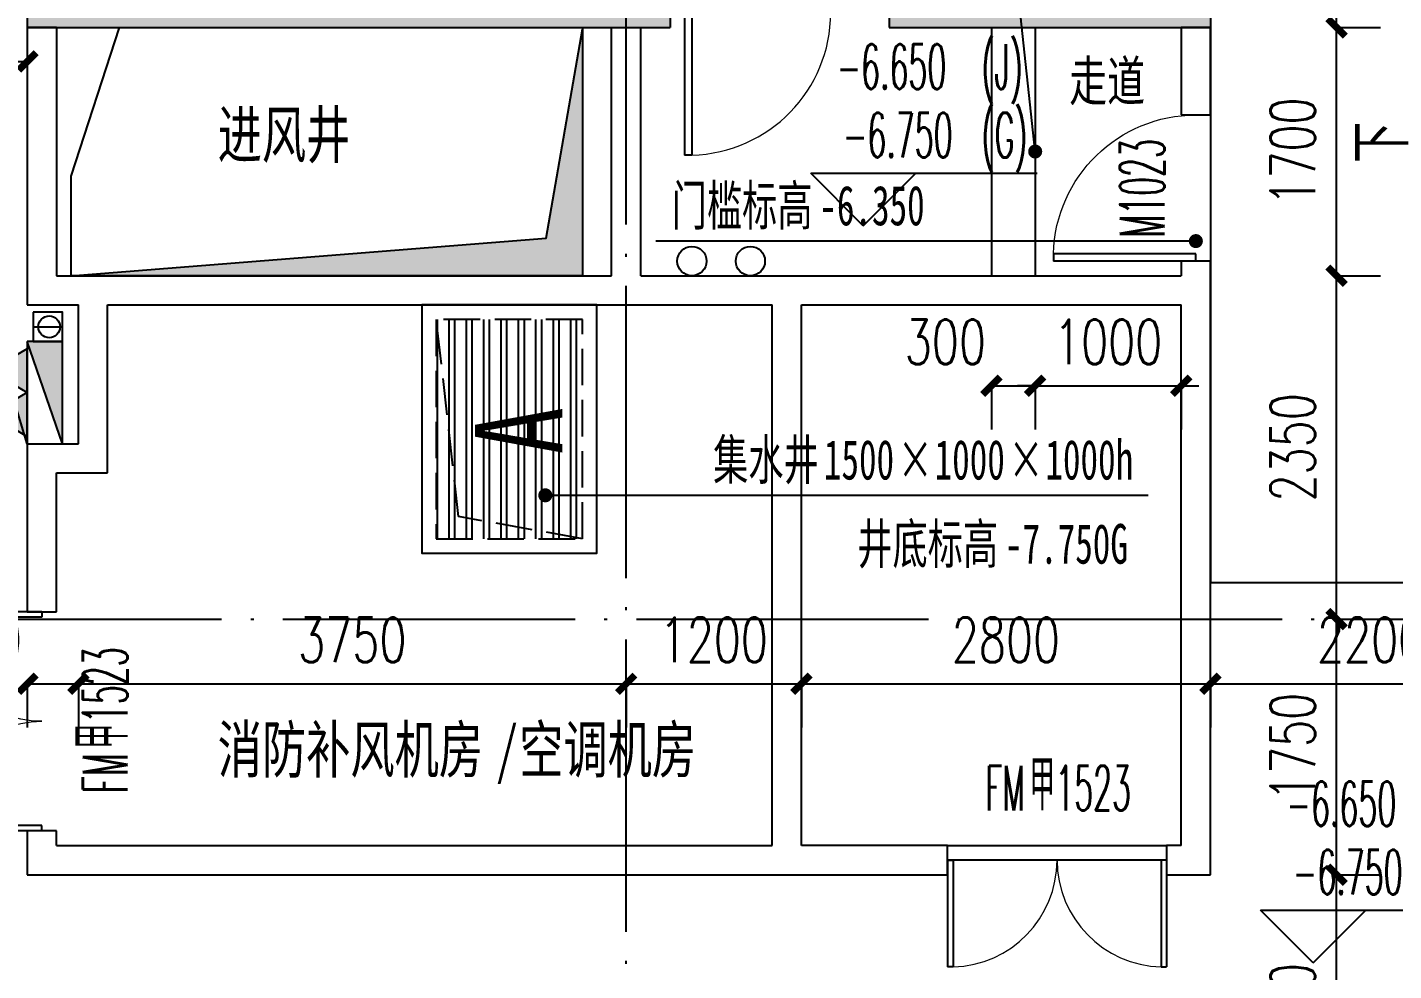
# Model space of a CAD drawing. Header units: millimetres. Extents: x 12325263 to 13848842, y -1463133 to 573208.
# Drawn here: x 12567297 to 12576651, y -883294 to -876837 of the extents above; entities that cross this region are included whole.
import ezdxf
from ezdxf.xclip import XClip

# ---------------------------------------------------------------- set-up
doc = ezdxf.new("R2010")
doc.units = ezdxf.units.MM
doc.header["$LTSCALE"] = 1000
doc.header["$XCLIPFRAME"] = 0
doc.linetypes.add('DASH', pattern=[0.35, 0.25, -0.1])
doc.linetypes.add('DOTE', pattern=[2.42, 2, -0.2, 0.02, -0.2])
for name, color, linetype in [('#s-灭火器', 20, 'Continuous'), ('A-ANNO-DIMS', 83, 'Continuous'), ('A-ANNO-ELEV', 3, 'Continuous'), ('A-ANNO-TEXT', 7, 'Continuous'), ('A-AXIS', 16, 'DOTE'), ('A-WALL', 5, 'Continuous'), ('A-WALL-PATT', 8, 'Continuous'), ('AXIS', 3, 'Continuous'), ('DOOR_FIRE', 1, 'Continuous'), ('DOOR_FIRE_TEXT', 7, 'Continuous'), ('EQUIP_消火栓', 7, 'Continuous'), ('J-集水井', 40, 'Continuous'), ('PUB_DIM', 83, 'Continuous'), ('PUB_TEXT', 7, 'Continuous'), ('S-热媒-LG', 40, 'Continuous'), ('S-热媒回-LG', 50, 'Continuous'), ('STAIR', 2, 'Continuous'), ('VPIPE-消防高', 3, 'Continuous'), ('WALL', 5, 'Continuous'), ('WALL-SHATCH', 8, 'Continuous'), ('WINDOW', 4, 'Continuous'), ('WINDOW_TEXT', 7, 'Continuous'), ('建筑-楼板开洞', 251, 'Continuous'), ('水条件', 1, 'Continuous'), ('水沟+分水线', 133, 'Continuous')]:
    doc.layers.add(name, color=color, linetype=linetype)
doc.styles.add('-黑体', font='simhei.ttf')
doc.styles.add('_TCH_DIM', font='SIMPLEX.shx', dxfattribs={"width": 0.7, "bigfont": 'GBCBIG.shx'})
doc.styles.add('_TCH_DIM_T3', font='SIMPLEX.shx', dxfattribs={"width": 0.705882, "bigfont": 'GBCBIG.shx'})
doc.styles.add('_TCH_WINDOW', font='SIMPLEX', dxfattribs={"width": 0.7, "height": 3.5, "bigfont": 'GBCBIG'})
doc.styles.add('TITXV', font='', dxfattribs={"width": 0.7})
doc.styles.add('宋体', font='', dxfattribs={"width": 0.65})
doc.styles.get('TITXV').set_extended_font_data('SimSun')
doc.styles.get('宋体').set_extended_font_data('SimSun')
doc.dimstyles.new('_TCH_ARCH&&120', dxfattribs={"dimtxt": 306, "dimasz": 120, "dimexe": 300, "dimexo": 360, "dimgap": 147, "dimtad": 1, "dimdec": 0, "dimzin": 0, "dimdsep": 46, "dimtxsty": '_TCH_DIM_T3', "dimblk": 'ARCHTICK', "dimcen": 0.09, "dimclrt": 7, "dimazin": 2, "dimtfac": 1, "dimtdec": 0, "dimtix": 1, "dimtmove": 2, "dimatfit": 3, "dimfxl": 1, "dimfxlon": 1, "dimtolj": 1, "dimtzin": 0, "dimarcsym": 0})

# ---------------------------------------------------------------- blocks, each defined once
blk = doc.blocks.new('adgshg13-A$C7F010FC0')
at = {"layer": 'WALL-SHATCH'}
h = blk.add_hatch(color=256, dxfattribs=at)
h.dxf.hatch_style = 1
h.paths.add_polyline_path([(-60384.2, -16880.9), (-763.2, 197.5), (12587.6, -13153.3), (12587.6, -157996), (-162964.9, -188820.4), (-171262.4, -180522.9), (-171262.4, -31310.9), (-150707.2, -10755.7), (-131860.1, -7980.9), (-99162.4, -7980.9), (-99162.4, -4980.9), (-76620.4, -4980.9), (-70107.7, -16880.9)], flags=16)
h.paths.add_polyline_path([(-60091.2, -16380.9), (-646.9, 646.9), (12987.6, -12987.6), (12987.6, -158331.9), (-163100.6, -189250.4), (-171662.4, -180688.6), (-171662.4, -31145.2), (-150777.9, -10260.7), (-131896.7, -7480.9), (-99562.4, -7480.9), (-99562.4, -4580.9), (-76365.6, -4580.9), (-69907.5, -16380.9)])
blk = doc.blocks.new('A$C4C7A72D3')
at = {"layer": 'WALL', "color": 1}
blk.add_blockref('adgshg13-A$C7F010FC0', (210433, 205503.6), dxfattribs=at)
blk = doc.blocks.new('qlzw')
at = {"layer": 'A-AXIS'}
for p, q in [((12437966.8, 979489.8), (12437966.8, 1082089.8)), ((12411416.8, 1000989.8), (12486866.8, 1000989.8))]:
    blk.add_line(p, q, dxfattribs=at)
blk = doc.blocks.new('asdfdsfds')
at = {"layer": 'A-WALL-PATT'}
for points in [[(-37000, 14000), (-37000, 9050), (-35800, 10250), (-35800, 14000)], [(-30100, 13750), (-30100, 10250), (-28900, 9050), (-28900, 13750)], [(-33000, 12600), (-33000, 10250), (-32600, 9050), (-32600, 12600)], [(-35800, 10250), (-37000, 9050), (-32600, 9050), (-33000, 10250)], [(-31100, 9050), (-28900, 9050), (-30100, 10250), (-31100, 10250)]]:
    blk.add_hatch(color=256, dxfattribs=at).paths.add_polyline_path(points)
at = {"layer": 'A-WALL'}
for p, q in [((-37000, 14000), (-37000, 9050)), ((-28900, 13750), (-28900, 9050)), ((-32600, 12600), (-32600, 9050)), ((-31100, 10250), (-31100, 9050)), ((-37000, 9050), (-32600, 9050)), ((-31100, 9050), (-28900, 9050))]:
    blk.add_line(p, q, dxfattribs=at)
blk = doc.blocks.new('A$C0F4A4D7E')
at = {"layer": 'J-集水井', "linetype": 'DASH'}
h = blk.add_hatch(dxfattribs=at)
h.set_pattern_fill('ANSI32', color=98, scale=25, angle=495, style=0)
h.set_pattern_definition([(180, (200, -200), (-2e-09, -119.0625), []), (180, (160.31, -160.31), (-2e-09, -119.0625), [])])
edge = h.paths.add_edge_path()
edge.add_line((0, 0), (1500, 0))
edge.add_line((1500, 0), (1500, 1000))
edge.add_line((1500, 1000), (0, 1000))
edge.add_line((0, 1000), (0, 0))
at = {"layer": 'J-集水井', "color": 251, "linetype": 'Continuous'}
blk.add_lwpolyline([(1600, 1100), (-100, 1100), (-100, -100), (1600, -100)], close=True, dxfattribs=at)
at = {"layer": 'J-集水井', "linetype": 'DASH'}
blk.add_lwpolyline([(1500, 1000), (0, 1000), (0, 0), (1500, 0)], close=True, dxfattribs=at)
blk.add_lwpolyline([(0, 0), (151.4, 847.2), (1500, 1000)], dxfattribs=at)
at = {"layer": 'J-集水井', "color": 7, "style": '-黑体', "width": 0.8}
blk.add_text('A', height=600, rotation=0, dxfattribs=at).set_placement((575.4, 136.1))
blk = doc.blocks.new('管位')
at = {"layer": '水条件'}
blk.add_line((12573126, 675360.4), (12573126, 675160.4), dxfattribs=at)
blk.add_lwpolyline([(12573026, 675360.4), (12573226, 675360.4), (12573226, 675160.4), (12573026, 675160.4)], close=True, dxfattribs=at)
blk = doc.blocks.new('灭火器')
at = {"layer": '#s-灭火器', "ltscale": 1000}
for points in [[(292444.1, 59706.6), (292144.1, 59706.6), (292294.1, 59446.8)], [(292744.1, 59706.6), (292444.1, 59706.6), (292594.1, 59446.8)]]:
    blk.add_hatch(color=256, dxfattribs=at).paths.add_polyline_path(points)
for points in [[(292294.1, 59446.8), (292444.1, 59706.6), (292144.1, 59706.6)], [(292594.1, 59446.8), (292744.1, 59706.6), (292444.1, 59706.6)]]:
    blk.add_lwpolyline(points, close=True, dxfattribs=at)
blk = doc.blocks.new('$TWTSYS$00000508')
for p, q in [((-0.5, 0.5), (0.324, 1.224)), ((-0.5, 0.5), (-0.5, -0.5)), ((-0.5, -0.5), (0.5, 0.5)), ((0.5, 0.5), (-0.5, 0.5)), ((0.5, -0.5), (0.5, 0.5)), ((-0.5, -0.5), (0.5, -0.5))]:
    blk.add_line(p, q)
blk.add_solid([(0.5, -0.5), (0.5, 0.5), (-0.5, -0.5)])
blk = doc.blocks.new('消火栓')
at = {"layer": '#s-灭火器', "rotation": 180.0000000000001}
blk.add_blockref('灭火器', (12864422.1, 734931.8), dxfattribs=at)
at = {"layer": 'EQUIP_消火栓', "xscale": 700, "yscale": 240, "zscale": 700}
blk.add_blockref('$TWTSYS$00000508', (12571977.9, 675105.2), dxfattribs=at)
blk = doc.blocks.new('asdfasfasdfsdf')
at = {"layer": 'VPIPE-消防高'}
blk.add_circle((-1150, -10250), 75, dxfattribs=at)
at = {"rotation": 90}
blk.add_blockref('消火栓', (673925.2, -12582677.9), dxfattribs=at)
at = {"layer": '水条件', "xscale": -1, "rotation": 90}
blk.add_blockref('管位', (674100.4, 12562876), dxfattribs=at)
blk = doc.blocks.new('A$C783A37B2')
at = {"layer": 'S-热媒-LG'}
blk.add_circle((101755.3, 30171.2), 100, dxfattribs=at)
at = {"layer": 'S-热媒回-LG'}
blk.add_circle((101355.3, 30171.2), 100, dxfattribs=at)
blk = doc.blocks.new('_ArchTick')
at = {"color": 0, "linetype": 'ByBlock', "const_width": 0.4}
blk.add_lwpolyline([(-0.5, -0.5), (0.5, 0.5)], dxfattribs=at)
blk = doc.blocks.new('*D4139')
at = {"layer": 'A-ANNO-DIMS', "color": 0, "lineweight": -2, "transparency": 16777216}
for p, q in [((12573896.8, -879289), (12573896.8, -879590)), ((12573896.8, -879290), (12574196.8, -879290)), ((12574196.8, -879289), (12574196.8, -879590))]:
    blk.add_line(p, q, dxfattribs=at)
at = {"layer": 'Defpoints', "color": 0, "transparency": 16777216}
for p in [(12573896.8, -878536.8), (12574196.8, -878536.8), (12574196.8, -879290)]:
    blk.add_point(p, dxfattribs=at)
at = {"layer": 'A-ANNO-DIMS', "color": 0, "lineweight": -2, "transparency": 16777216, "xscale": 120, "yscale": 120, "zscale": 120, "rotation": 180}
blk.add_blockref('_ArchTick', (12573896.8, -879290), dxfattribs=at)
at = {"layer": 'A-ANNO-DIMS', "color": 0, "lineweight": -2, "transparency": 16777216, "xscale": 120, "yscale": 120, "zscale": 120}
blk.add_blockref('_ArchTick', (12574196.8, -879290), dxfattribs=at)
at = {"layer": 'A-ANNO-DIMS', "color": 7, "transparency": 16777216, "insert": (12573582.4, -878990), "char_height": 306, "attachment_point": 5, "style": '_TCH_DIM_T3'}
blk.add_mtext('\\A1;300', dxfattribs=at)
blk = doc.blocks.new('*D4140')
at = {"layer": 'A-ANNO-DIMS', "color": 0, "lineweight": -2, "transparency": 16777216}
for p, q in [((12574196.8, -879290), (12574076.8, -879290)), ((12574196.8, -879289), (12574196.8, -879590)), ((12574196.8, -879290), (12575196.8, -879290)), ((12575196.8, -879289), (12575196.8, -879590)), ((12575196.8, -879290), (12575316.8, -879290))]:
    blk.add_line(p, q, dxfattribs=at)
at = {"layer": 'Defpoints', "color": 0, "transparency": 16777216}
for p in [(12574196.8, -878536.8), (12575196.8, -878536.8), (12575196.8, -879290)]:
    blk.add_point(p, dxfattribs=at)
at = {"layer": 'A-ANNO-DIMS', "color": 0, "lineweight": -2, "transparency": 16777216, "xscale": 120, "yscale": 120, "zscale": 120}
blk.add_blockref('_ArchTick', (12574196.8, -879290), dxfattribs=at)
at = {"layer": 'A-ANNO-DIMS', "color": 0, "lineweight": -2, "transparency": 16777216, "xscale": 120, "yscale": 120, "zscale": 120, "rotation": 180}
blk.add_blockref('_ArchTick', (12575196.8, -879290), dxfattribs=at)
at = {"layer": 'A-ANNO-DIMS', "color": 7, "transparency": 16777216, "insert": (12574696.8, -878990), "char_height": 306, "attachment_point": 5, "style": '_TCH_DIM_T3'}
blk.add_mtext('\\A1;1000', dxfattribs=at)
blk = doc.blocks.new('*D4509')
at = {"layer": 'Defpoints', "color": 0, "transparency": 16777216}
for p in [(12575396.8, -879886.8), (12577596.8, -879886.8), (12577596.8, -881330)]:
    blk.add_point(p, dxfattribs=at)
at = {"layer": 'PUB_DIM', "color": 0, "lineweight": -2, "transparency": 16777216}
for p, q in [((12575396.8, -881329), (12575396.8, -881630)), ((12575396.8, -881330), (12577596.8, -881330)), ((12577596.8, -881329), (12577596.8, -881630))]:
    blk.add_line(p, q, dxfattribs=at)
at = {"layer": 'PUB_DIM', "color": 0, "lineweight": -2, "transparency": 16777216, "xscale": 120, "yscale": 120, "zscale": 120, "rotation": 180}
blk.add_blockref('_ArchTick', (12575396.8, -881330), dxfattribs=at)
at = {"layer": 'PUB_DIM', "color": 0, "lineweight": -2, "transparency": 16777216, "xscale": 120, "yscale": 120, "zscale": 120}
blk.add_blockref('_ArchTick', (12577596.8, -881330), dxfattribs=at)
at = {"layer": 'PUB_DIM', "color": 7, "transparency": 16777216, "insert": (12576496.8, -881030), "char_height": 306, "attachment_point": 5, "style": '_TCH_DIM_T3'}
blk.add_mtext('\\A1;2200', dxfattribs=at)
blk = doc.blocks.new('*D4510')
at = {"layer": 'Defpoints', "color": 0, "transparency": 16777216}
for p in [(12572596.8, -879886.8), (12575396.8, -879886.8), (12575396.8, -881330)]:
    blk.add_point(p, dxfattribs=at)
at = {"layer": 'PUB_DIM', "color": 0, "lineweight": -2, "transparency": 16777216}
for p, q in [((12572596.8, -881329), (12572596.8, -881630)), ((12572596.8, -881330), (12575396.8, -881330)), ((12575396.8, -881329), (12575396.8, -881630))]:
    blk.add_line(p, q, dxfattribs=at)
at = {"layer": 'PUB_DIM', "color": 0, "lineweight": -2, "transparency": 16777216, "xscale": 120, "yscale": 120, "zscale": 120, "rotation": 180}
blk.add_blockref('_ArchTick', (12572596.8, -881330), dxfattribs=at)
at = {"layer": 'PUB_DIM', "color": 0, "lineweight": -2, "transparency": 16777216, "xscale": 120, "yscale": 120, "zscale": 120}
blk.add_blockref('_ArchTick', (12575396.8, -881330), dxfattribs=at)
at = {"layer": 'PUB_DIM', "color": 7, "transparency": 16777216, "insert": (12573996.8, -881030), "char_height": 306, "attachment_point": 5, "style": '_TCH_DIM_T3'}
blk.add_mtext('\\A1;2800', dxfattribs=at)
blk = doc.blocks.new('*D4511')
at = {"layer": 'Defpoints', "color": 0, "transparency": 16777216}
for p in [(12571396.8, -879886.8), (12572596.8, -879886.8), (12572596.8, -881330)]:
    blk.add_point(p, dxfattribs=at)
at = {"layer": 'PUB_DIM', "color": 0, "lineweight": -2, "transparency": 16777216}
for p, q in [((12571396.8, -881329), (12571396.8, -881630)), ((12571396.8, -881330), (12572596.8, -881330)), ((12572596.8, -881329), (12572596.8, -881630))]:
    blk.add_line(p, q, dxfattribs=at)
at = {"layer": 'PUB_DIM', "color": 0, "lineweight": -2, "transparency": 16777216, "xscale": 120, "yscale": 120, "zscale": 120, "rotation": 180}
blk.add_blockref('_ArchTick', (12571396.8, -881330), dxfattribs=at)
at = {"layer": 'PUB_DIM', "color": 0, "lineweight": -2, "transparency": 16777216, "xscale": 120, "yscale": 120, "zscale": 120}
blk.add_blockref('_ArchTick', (12572596.8, -881330), dxfattribs=at)
at = {"layer": 'PUB_DIM', "color": 7, "transparency": 16777216, "insert": (12571996.8, -881030), "char_height": 306, "attachment_point": 5, "style": '_TCH_DIM_T3'}
blk.add_mtext('\\A1;1200', dxfattribs=at)
blk = doc.blocks.new('*D4512')
at = {"layer": 'Defpoints', "color": 0, "transparency": 16777216}
for p in [(12567646.8, -879886.8), (12571396.8, -879886.8), (12571396.8, -881330)]:
    blk.add_point(p, dxfattribs=at)
at = {"layer": 'PUB_DIM', "color": 0, "lineweight": -2, "transparency": 16777216}
for p, q in [((12567646.8, -881329), (12567646.8, -881630)), ((12567646.8, -881330), (12571396.8, -881330)), ((12571396.8, -881329), (12571396.8, -881630))]:
    blk.add_line(p, q, dxfattribs=at)
at = {"layer": 'PUB_DIM', "color": 0, "lineweight": -2, "transparency": 16777216, "xscale": 120, "yscale": 120, "zscale": 120, "rotation": 180}
blk.add_blockref('_ArchTick', (12567646.8, -881330), dxfattribs=at)
at = {"layer": 'PUB_DIM', "color": 0, "lineweight": -2, "transparency": 16777216, "xscale": 120, "yscale": 120, "zscale": 120}
blk.add_blockref('_ArchTick', (12571396.8, -881330), dxfattribs=at)
at = {"layer": 'PUB_DIM', "color": 7, "transparency": 16777216, "insert": (12569521.8, -881030), "char_height": 306, "attachment_point": 5, "style": '_TCH_DIM_T3'}
blk.add_mtext('\\A1;3750', dxfattribs=at)
blk = doc.blocks.new('*D4513')
at = {"layer": 'Defpoints', "color": 0, "transparency": 16777216}
for p in [(12567296.8, -879886.8), (12567646.8, -879886.8), (12567646.8, -881330)]:
    blk.add_point(p, dxfattribs=at)
at = {"layer": 'PUB_DIM', "color": 0, "lineweight": -2, "transparency": 16777216}
for p, q in [((12567296.8, -881329), (12567296.8, -881630)), ((12567296.8, -881330), (12567646.8, -881330)), ((12567646.8, -881329), (12567646.8, -881630))]:
    blk.add_line(p, q, dxfattribs=at)
at = {"layer": 'PUB_DIM', "color": 0, "lineweight": -2, "transparency": 16777216, "xscale": 120, "yscale": 120, "zscale": 120, "rotation": 180}
blk.add_blockref('_ArchTick', (12567296.8, -881330), dxfattribs=at)
at = {"layer": 'PUB_DIM', "color": 0, "lineweight": -2, "transparency": 16777216, "xscale": 120, "yscale": 120, "zscale": 120}
blk.add_blockref('_ArchTick', (12567646.8, -881330), dxfattribs=at)
at = {"layer": 'PUB_DIM', "color": 7, "transparency": 16777216, "insert": (12566982.4, -881030), "char_height": 306, "attachment_point": 5, "style": '_TCH_DIM_T3'}
blk.add_mtext('\\A1;350', dxfattribs=at)
blk = doc.blocks.new('*D4537')
at = {"layer": 'Defpoints', "color": 0, "transparency": 16777216}
for p in [(12575396.8, -874836.8), (12576260, -874836.8), (12575396.8, -876836.8)]:
    blk.add_point(p, dxfattribs=at)
at = {"layer": 'PUB_DIM', "color": 0, "lineweight": -2, "transparency": 16777216}
for p, q in [((12576259, -874836.8), (12576560, -874836.8)), ((12576260, -876836.8), (12576260, -874836.8)), ((12576259, -876836.8), (12576560, -876836.8))]:
    blk.add_line(p, q, dxfattribs=at)
at = {"layer": 'PUB_DIM', "color": 0, "lineweight": -2, "transparency": 16777216, "xscale": 120, "yscale": 120, "zscale": 120}
for p, rotation in [((12576260, -874836.8), 90), ((12576260, -876836.8), 270)]:
    blk.add_blockref('_ArchTick', p, dxfattribs=dict(at, rotation=rotation))
at = {"layer": 'PUB_DIM', "color": 7, "transparency": 16777216, "insert": (12575960, -875836.8), "char_height": 306, "attachment_point": 5, "rotation": 90, "style": '_TCH_DIM_T3'}
blk.add_mtext('\\A1;2000', dxfattribs=at)
blk = doc.blocks.new('*D4538')
at = {"layer": 'Defpoints', "color": 0, "transparency": 16777216}
for p in [(12575396.8, -876836.8), (12576260, -876836.8), (12575396.8, -878536.8)]:
    blk.add_point(p, dxfattribs=at)
at = {"layer": 'PUB_DIM', "color": 0, "lineweight": -2, "transparency": 16777216}
for p, q in [((12576259, -876836.8), (12576560, -876836.8)), ((12576260, -878536.8), (12576260, -876836.8)), ((12576259, -878536.8), (12576560, -878536.8))]:
    blk.add_line(p, q, dxfattribs=at)
at = {"layer": 'PUB_DIM', "color": 0, "lineweight": -2, "transparency": 16777216, "xscale": 120, "yscale": 120, "zscale": 120}
for p, rotation in [((12576260, -876836.8), 90), ((12576260, -878536.8), 270)]:
    blk.add_blockref('_ArchTick', p, dxfattribs=dict(at, rotation=rotation))
at = {"layer": 'PUB_DIM', "color": 7, "transparency": 16777216, "insert": (12575960, -877686.8), "char_height": 306, "attachment_point": 5, "rotation": 90, "style": '_TCH_DIM_T3'}
blk.add_mtext('\\A1;1700', dxfattribs=at)
blk = doc.blocks.new('*D4539')
at = {"layer": 'Defpoints', "color": 0, "transparency": 16777216}
for p in [(12575396.8, -878536.8), (12576260, -878536.8), (12575396.8, -880886.8)]:
    blk.add_point(p, dxfattribs=at)
at = {"layer": 'PUB_DIM', "color": 0, "lineweight": -2, "transparency": 16777216}
for p, q in [((12576259, -878536.8), (12576560, -878536.8)), ((12576260, -880886.8), (12576260, -878536.8)), ((12576259, -880886.8), (12576560, -880886.8))]:
    blk.add_line(p, q, dxfattribs=at)
at = {"layer": 'PUB_DIM', "color": 0, "lineweight": -2, "transparency": 16777216, "xscale": 120, "yscale": 120, "zscale": 120}
for p, rotation in [((12576260, -878536.8), 90), ((12576260, -880886.8), 270)]:
    blk.add_blockref('_ArchTick', p, dxfattribs=dict(at, rotation=rotation))
at = {"layer": 'PUB_DIM', "color": 7, "transparency": 16777216, "insert": (12575960, -879711.8), "char_height": 306, "attachment_point": 5, "rotation": 90, "style": '_TCH_DIM_T3'}
blk.add_mtext('\\A1;2350', dxfattribs=at)
blk = doc.blocks.new('*D4540')
at = {"layer": 'Defpoints', "color": 0, "transparency": 16777216}
for p in [(12575396.8, -880886.8), (12576260, -880886.8), (12575396.8, -882636.8)]:
    blk.add_point(p, dxfattribs=at)
at = {"layer": 'PUB_DIM', "color": 0, "lineweight": -2, "transparency": 16777216}
for p, q in [((12576259, -880886.8), (12576560, -880886.8)), ((12576260, -882636.8), (12576260, -880886.8)), ((12576259, -882636.8), (12576560, -882636.8))]:
    blk.add_line(p, q, dxfattribs=at)
at = {"layer": 'PUB_DIM', "color": 0, "lineweight": -2, "transparency": 16777216, "xscale": 120, "yscale": 120, "zscale": 120}
for p, rotation in [((12576260, -880886.8), 90), ((12576260, -882636.8), 270)]:
    blk.add_blockref('_ArchTick', p, dxfattribs=dict(at, rotation=rotation))
at = {"layer": 'PUB_DIM', "color": 7, "transparency": 16777216, "insert": (12575960, -881761.8), "char_height": 306, "attachment_point": 5, "rotation": 90, "style": '_TCH_DIM_T3'}
blk.add_mtext('\\A1;1750', dxfattribs=at)
blk = doc.blocks.new('*D4541')
at = {"layer": 'Defpoints', "color": 0, "transparency": 16777216}
for p in [(12575396.8, -882636.8), (12576260, -882636.8), (12575396.8, -884586.8)]:
    blk.add_point(p, dxfattribs=at)
at = {"layer": 'PUB_DIM', "color": 0, "lineweight": -2, "transparency": 16777216}
for p, q in [((12576259, -882636.8), (12576560, -882636.8)), ((12576260, -884586.8), (12576260, -882636.8)), ((12576259, -884586.8), (12576560, -884586.8))]:
    blk.add_line(p, q, dxfattribs=at)
at = {"layer": 'PUB_DIM', "color": 0, "lineweight": -2, "transparency": 16777216, "xscale": 120, "yscale": 120, "zscale": 120}
for p, rotation in [((12576260, -882636.8), 90), ((12576260, -884586.8), 270)]:
    blk.add_blockref('_ArchTick', p, dxfattribs=dict(at, rotation=rotation))
at = {"layer": 'PUB_DIM', "color": 7, "transparency": 16777216, "insert": (12575960, -883611.8), "char_height": 306, "attachment_point": 5, "rotation": 90, "style": '_TCH_DIM_T3'}
blk.add_mtext('\\A1;1950', dxfattribs=at)
blk = doc.blocks.new('*D4767')
at = {"layer": 'A-ANNO-DIMS', "color": 0, "lineweight": -2, "transparency": 16777216}
for p, q in [((12564896.8, -877069), (12564896.8, -877370)), ((12564896.8, -877070), (12567296.8, -877070)), ((12567296.8, -877069), (12567296.8, -877370))]:
    blk.add_line(p, q, dxfattribs=at)
at = {"layer": 'Defpoints', "color": 0, "transparency": 16777216}
for p in [(12564896.8, -876250), (12567296.8, -876250), (12567296.8, -877070)]:
    blk.add_point(p, dxfattribs=at)
at = {"layer": 'A-ANNO-DIMS', "color": 0, "lineweight": -2, "transparency": 16777216, "xscale": 120, "yscale": 120, "zscale": 120, "rotation": 180}
blk.add_blockref('_ArchTick', (12564896.8, -877070), dxfattribs=at)
at = {"layer": 'A-ANNO-DIMS', "color": 0, "lineweight": -2, "transparency": 16777216, "xscale": 120, "yscale": 120, "zscale": 120}
blk.add_blockref('_ArchTick', (12567296.8, -877070), dxfattribs=at)
at = {"layer": 'A-ANNO-DIMS', "color": 7, "transparency": 16777216, "insert": (12566096.8, -876770), "char_height": 306, "attachment_point": 5, "style": '_TCH_DIM_T3'}
blk.add_mtext('\\A1;2400', dxfattribs=at)
blk = doc.blocks.new('$DorLib2D$00000002')
for p, q in [((-0.5, 0), (-0.5, 0.4875)), ((-0.475, 0.4875), (-0.5, 0.4875)), ((-0.475, 0), (-0.475, 0.4875)), ((0.475, 0), (0.475, 0.4875)), ((0.475, 0.4875), (0.5, 0.4875)), ((0.5, 0), (0.5, 0.4875)), ((-0.5, 0), (-0.475, 0)), ((0.5, 0), (0.475, 0))]:
    blk.add_line(p, q)
at = {"lineweight": 13}
for centre, start, end in [((-0.4875, 0), 0, 88.53072), ((0.4875, 0), 91.46928, 180)]:
    blk.add_arc(centre, 0.4875, start, end, dxfattribs=at)
blk = doc.blocks.new('$DorLib2D$00000001')
for p, q in [((0.45, 0.975), (0.5, 0.975)), ((0.45, 0), (0.45, 0.975)), ((0.5, 0), (0.5, 0.975)), ((0.5, 0), (0.45, 0))]:
    blk.add_line(p, q)
at = {"lineweight": 13}
blk.add_arc((0.475, 0), 0.975, 91.46928, 180, dxfattribs=at)

msp = doc.modelspace()

# ---------------------------------------------------------------- block references
ref = msp.add_blockref('A$C4C7A72D3', (12385714.9, -906209.5), dxfattribs=dict(rotation=350.041249254255))
XClip(ref).set_block_clipping_path([(223442.8584877662, 85923.1187333744), (220542.7961432356, 85923.1422391906), (220542.8579492103, 89292.823275506), (211526.9150355905, 89292.8101311298), (210631.4331447985, 94392.8080583527), (206113.3685902953, 94392.8025418455), (206001.4315187763, 95030.3127344656), (204376.2826588508, 94744.9613686837), (203364.4570056833, 100506.9030052917), (197947.3947122637, 99555.7482674252), (192482.3428474721, 130679.4765393781), (190118.7804593667, 130264.4504016289), (191623.4071957469, 121695.6427078634), (177046.6486519482, 119136.2011700841), (175707.6223907359, 126760.8483765714), (173902.988371335, 128026.4039125028), (169528.3854461554, 127258.2903269802), (169070.0967394859, 129868.3614864857), (163308.2517458182, 128856.6693391807), (163766.52659606, 126246.6171700556), (159679.1795131005, 125528.9180921423), (170669.6888374612, 62935.797914044), (167222.1989369914, 62330.4650948944), (167939.7759490944, 58243.6808593175), (171386.9528796654, 58848.2912487988), (172857.0656793863, 50477.0032648193), (165962.5026008021, 49266.4230898353), (168037.7813034765, 37447.1796448426), (140649.9584970828, 32638.2390106404), (115387.9799239188, 28202.5781787895), (95598.7254695911, 140907.4332163476), (226939.476109907, 163968.8668500402), (240128.6952811591, 88852.8973128139)])

# ---------------------------------------------------------------- next in the draw order: hatches: boundary and pattern name
at = {"layer": '建筑-楼板开洞'}
h = msp.add_hatch(color=256, dxfattribs=at)
h.dxf.hatch_style = 1
h.paths.add_polyline_path([(12571097.2, -876850), (12571097.2, -878536.8), (12567596.8, -878536.8), (12570850, -878280.5)])

# ---------------------------------------------------------------- next in the draw order: linework, layer by layer
at = {"layer": 'A-ANNO-ELEV'}
for p, q in [((12573020, -878195.1), (12572660, -877835.1)), ((12572660, -877835.1), (12574210.1, -877835.1)), ((12573020, -878195.1), (12573380, -877835.1)), ((12576100, -883240), (12575740, -882880)), ((12575740, -882880), (12577290.1, -882880)), ((12576100, -883240), (12576460, -882880))]:
    msp.add_line(p, q, dxfattribs=at)
at = {"layer": 'A-WALL'}
for p, q in [((12567296.8, -876836.8), (12567296.8, -878736.8)), ((12567496.8, -876836.8), (12567296.8, -876836.8)), ((12567496.8, -876836.8), (12567496.8, -878536.8)), ((12571296.8, -878536.8), (12571296.8, -876836.8)), ((12571296.8, -876836.8), (12571496.8, -876836.8)), ((12571496.8, -878536.8), (12571496.8, -876836.8)), ((12575196.8, -876836.8), (12575196.8, -877436.8)), ((12575396.8, -876836.8), (12575196.8, -876836.8)), ((12575396.8, -877436.8), (12575396.8, -876836.8)), ((12575196.8, -877436.8), (12575396.8, -877436.8)), ((12575396.8, -878436.8), (12575196.8, -878436.8)), ((12575196.8, -878436.8), (12575196.8, -878536.8)), ((12575396.8, -878636.8), (12575396.8, -878436.8)), ((12567496.8, -878536.8), (12567746.8, -878536.8)), ((12567746.8, -878536.8), (12571296.8, -878536.8)), ((12571496.8, -878536.8), (12572496.8, -878536.8)), ((12572496.8, -878536.8), (12575196.8, -878536.8)), ((12575396.8, -882636.8), (12575396.8, -878636.8)), ((12567296.8, -878736.8), (12567646.8, -878736.8)), ((12567646.8, -879686.8), (12567646.8, -878736.8)), ((12567846.8, -879886.8), (12567846.8, -878736.8)), ((12567846.8, -878736.8), (12571396.8, -878736.8)), ((12571396.8, -878736.8), (12572396.8, -878736.8)), ((12572396.8, -882436.8), (12572396.8, -878736.8)), ((12572596.8, -882436.8), (12572596.8, -878736.8)), ((12572596.8, -878736.8), (12575196.8, -878736.8)), ((12575196.8, -882436.8), (12575196.8, -878736.8)), ((12567296.8, -879686.8), (12567296.8, -880836.8)), ((12567296.8, -879686.8), (12567646.8, -879686.8)), ((12567496.8, -880836.8), (12567496.8, -879886.8)), ((12567496.8, -879886.8), (12567846.8, -879886.8)), ((12567296.8, -880836.8), (12567496.8, -880836.8)), ((12567496.8, -882336.8), (12567296.8, -882336.8)), ((12567296.8, -882336.8), (12567296.8, -882636.8)), ((12567496.8, -882436.8), (12567496.8, -882336.8)), ((12567496.8, -882436.8), (12572396.8, -882436.8)), ((12573596.8, -882436.8), (12572596.8, -882436.8)), ((12573596.8, -882636.8), (12573596.8, -882436.8)), ((12575196.8, -882436.8), (12575096.8, -882436.8)), ((12575096.8, -882436.8), (12575096.8, -882636.8)), ((12567296.8, -882636.8), (12572496.8, -882636.8)), ((12572496.8, -882636.8), (12573596.8, -882636.8)), ((12575096.8, -882636.8), (12575396.8, -882636.8))]:
    msp.add_line(p, q, dxfattribs=at)
at = {"layer": 'AXIS'}
for p, q in [((12574196.8, -877686.8), (12573780, -873820)), ((12574700, -878300), (12571600, -878300)), ((12575296.8, -878300), (12574700, -878300)), ((12570843.2, -880040), (12571440, -880040)), ((12571440, -880040), (12574970, -880040))]:
    msp.add_line(p, q, dxfattribs=at)
at = {"layer": 'AXIS', "const_width": 48}
for points in [[(12574199.4, -877710.6, 1), (12574194.2, -877662.9, 1)], [(12575320.8, -878300, 1), (12575272.8, -878300, 1)], [(12570819.2, -880040, 1), (12570867.2, -880040, 1)]]:
    msp.add_lwpolyline(points, format="xyb", close=True, dxfattribs=at)
at = {"layer": 'DOOR_FIRE'}
msp.add_lwpolyline([(12573596.8, -882436.8), (12575096.8, -882436.8), (12575096.8, -882536.8), (12573596.8, -882536.8)], close=True, dxfattribs=at)
at = {"layer": 'STAIR'}
for p, q in [((12573896.8, -876836.8), (12574196.8, -876836.8)), ((12573896.8, -876836.8), (12573896.8, -878536.8)), ((12574196.8, -876836.8), (12574196.8, -878536.8)), ((12573896.8, -878536.8), (12574196.8, -878536.8))]:
    msp.add_line(p, q, dxfattribs=at)
msp.add_lwpolyline([(12577596.8, -874636.8), (12575396.8, -874636.8), (12575396.8, -880636.8), (12577596.8, -880636.8)], close=True, dxfattribs=at)
at = {"layer": '建筑-楼板开洞'}
for points in [[(12567928.9, -876836.8), (12571097.2, -876836.8), (12571097.2, -878536.8), (12567596.8, -878536.8), (12567596.8, -877855.3)], [(12571097.2, -876850), (12571097.2, -878536.8), (12567596.8, -878536.8), (12570850, -878280.5)]]:
    msp.add_lwpolyline(points, close=True, dxfattribs=at)

# ---------------------------------------------------------------- next in the draw order: block references
at = {"color": 2}
msp.add_blockref('qlzw', (133430, -1881876.5), dxfattribs=at)
for name, p in [('asdfdsfds', (12604296.8, -885886.8)), ('asdfasfasdfsdf', (12568596.8, -868636.8)), ('A$C783A37B2', (12470491.6, -908608, 0))]:
    msp.add_blockref(name, p)
at = {"layer": 'DOOR_FIRE', "xscale": -1000, "yscale": -1000, "zscale": 200}
msp.add_blockref('$DorLib2D$00000001', (12572296.8, -876736.8), dxfattribs=at)
at = {"layer": 'DOOR_FIRE', "xscale": -1500, "zscale": 200}
for p, yscale, rotation in [((12567396.8, -881586.8), 1500, 90), ((12574346.8, -882536.8), -1500, 4.764361865243269e-12)]:
    msp.add_blockref('$DorLib2D$00000002', p, dxfattribs=dict(at, yscale=yscale, rotation=rotation))
at = {"layer": 'WINDOW'}
ref = msp.add_blockref('$DorLib2D$00000001', (12575296.8, -877936.8), dxfattribs=dict(at, xscale=1000, yscale=-1000, zscale=200, rotation=270))
ref.add_attrib('A', 'M1023', (12575083, -878275.2), dxfattribs={"layer": 'WINDOW_TEXT', "height": 306, "rotation": 90, "style": '_TCH_WINDOW', "width": 0.494118})
at = {"layer": '水沟+分水线', "rotation": 90}
msp.add_blockref('A$C0F4A4D7E', (12571096.8, -880336.8), dxfattribs=at)

# ---------------------------------------------------------------- next in the draw order: texts
at = {"layer": 'A-ANNO-TEXT'}
for s, height, style, width, p in [('-6.650', 306, '_TCH_DIM', 0.494118, (12572837, -877259.1)), ('(J)', 306, '_TCH_DIM', 0.494118, (12573828.2, -877259.1)), ('走道', 271.9, 'TITXV', 0.7, (12574430, -877340)), ('进风井', 317.22, 'TITXV', 0.7, (12568600, -877730)), ('-6.750', 306, '_TCH_DIM', 0.494118, (12572880.2, -877727.1)), ('(G)', 306, '_TCH_DIM', 0.494118, (12573828.2, -877727.1)), ('消防补风机房', 317.22, 'TITXV', 0.7, (12568600, -881938.2)), ('/', 317.2, 'TITXV', 0.7, (12570505.4, -881938.2)), ('空调机房', 317.22, 'TITXV', 0.7, (12570664.2, -881938.2)), ('-6.650', 306, '_TCH_DIM', 0.494118, (12575917, -882304)), ('-6.750', 306, '_TCH_DIM', 0.494118, (12575960.2, -882772))]:
    msp.add_text(s, height=height, dxfattribs=dict(at, style=style, width=width)).set_placement(p)
at = {"layer": 'DOOR_FIRE_TEXT', "style": '_TCH_WINDOW'}
for s, height, width, p in [('1523', 306, 0.494118, (12567982.7, -881599.1)), ('甲', 347.2, 0.7, (12567982.7, -881776.1)), ('FM', 306, 0.494118, (12567982.7, -882078.5))]:
    msp.add_text(s, height=height, rotation=90, dxfattribs=dict(at, width=width)).set_placement(p)
for s, height, width, p in [('FM', 306, 0.494118, (12573855.2, -882196.9)), ('甲', 347.2, 0.7, (12574157.6, -882196.9)), ('1523', 306, 0.494118, (12574334.5, -882196.9))]:
    msp.add_text(s, height=height, dxfattribs=dict(at, width=width)).set_placement(p)
at = {"layer": 'PUB_TEXT', "style": '宋体', "width": 0.65}
msp.add_text('下', height=317.2, rotation=90, dxfattribs=at).set_placement((12576718.3, -877764.1))
for s, p in [('门槛标高', (12571708, -878192)), ('-6.350', (12572719, -878192)), ('集水井', (12571991.8, -879932)), ('1500', (12572750.1, -879932)), ('×', (12573255.6, -879932)), ('1000', (12573508.4, -879932)), ('×', (12574013.9, -879932)), ('1000h', (12574266.6, -879932)), ('井底标高', (12572979.1, -880508)), ('-7.750G', (12573990.2, -880508))]:
    msp.add_text(s, height=271.9, dxfattribs=at).set_placement(p)

# ---------------------------------------------------------------- next in the draw order: dimensions: what is measured, and where the dimension line sits
at = {"layer": 'A-ANNO-DIMS'}
for p1, p2, distance, picture, middle in [((12564896.8, -876250), (12567296.8, -876250), -820, '*D4767', (12566096.8, -876770)), ((12574196.8, -878536.8), (12575196.8, -878536.8), -753.2, '*D4140', (12574696.8, -878990))]:
    dim = msp.add_aligned_dim(p1=p1, p2=p2, distance=distance, dimstyle='_TCH_ARCH&&120', dxfattribs=at)
    dim.commit()
    dim.dimension.update_dxf_attribs({"geometry": picture, "text_midpoint": middle})
dim = msp.add_linear_dim(base=(12574196.8, -879290), p1=(12573896.8, -878536.8), p2=(12574196.8, -878536.8), angle=0, dimstyle='_TCH_ARCH&&120', dxfattribs=at)
dim.commit()
dim.dimension.update_dxf_attribs({"geometry": '*D4139', "text_midpoint": (12573582.4, -878990), "dimtype": 129})
at = {"layer": 'PUB_DIM'}
for p1, p2, distance, picture, middle in [((12575396.8, -876836.8), (12575396.8, -874836.8), -863.2, '*D4537', (12575960, -875836.8)), ((12575396.8, -878536.8), (12575396.8, -876836.8), -863.2, '*D4538', (12575960, -877686.8)), ((12575396.8, -880886.8), (12575396.8, -878536.8), -863.2, '*D4539', (12575960, -879711.8)), ((12567646.8, -879886.8), (12571396.8, -879886.8), -1443.2, '*D4512', (12569521.8, -881030)), ((12571396.8, -879886.8), (12572596.8, -879886.8), -1443.2, '*D4511', (12571996.8, -881030)), ((12572596.8, -879886.8), (12575396.8, -879886.8), -1443.2, '*D4510', (12573996.8, -881030)), ((12575396.8, -879886.8), (12577596.8, -879886.8), -1443.2, '*D4509', (12576496.8, -881030)), ((12575396.8, -882636.8), (12575396.8, -880886.8), -863.2, '*D4540', (12575960, -881761.8)), ((12575396.8, -884586.8), (12575396.8, -882636.8), -863.2, '*D4541', (12575960, -883611.8))]:
    dim = msp.add_aligned_dim(p1=p1, p2=p2, distance=distance, dimstyle='_TCH_ARCH&&120', dxfattribs=at)
    dim.commit()
    dim.dimension.update_dxf_attribs({"geometry": picture, "text_midpoint": middle})
dim = msp.add_linear_dim(base=(12567646.8, -881330), p1=(12567296.8, -879886.8), p2=(12567646.8, -879886.8), angle=0, dimstyle='_TCH_ARCH&&120', dxfattribs=at)
dim.commit()
dim.dimension.update_dxf_attribs({"geometry": '*D4513', "text_midpoint": (12566982.4, -881030), "dimtype": 129})

doc.saveas('drawing.dxf')
